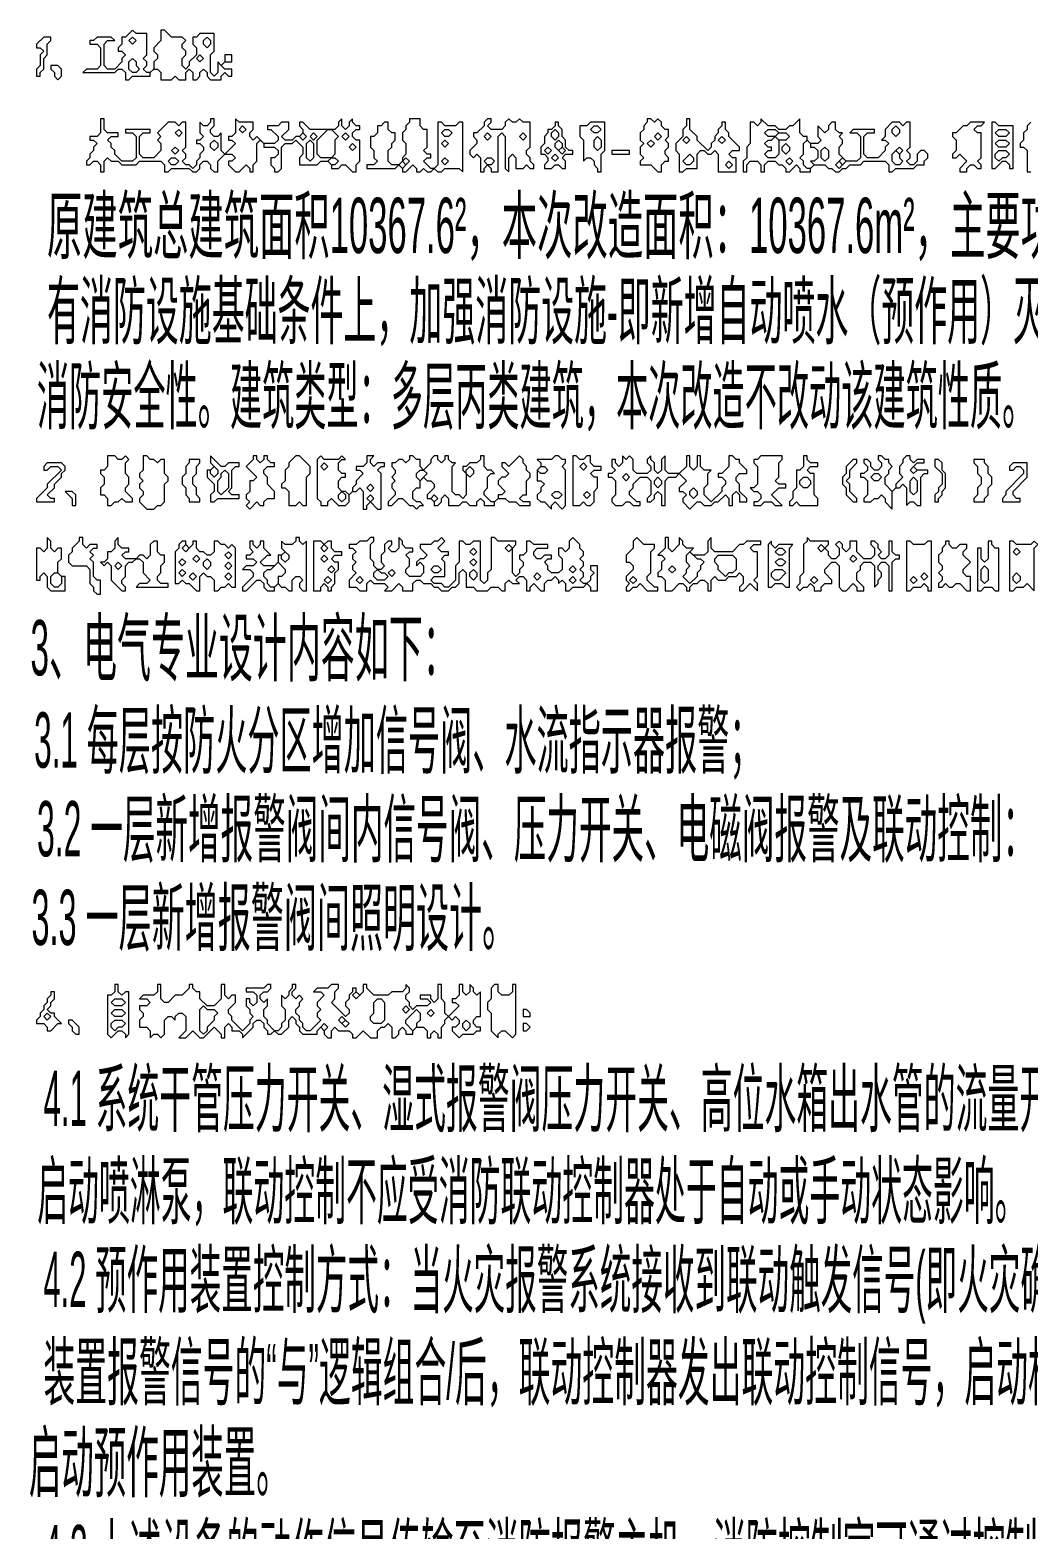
# Model space of a CAD drawing. Extents: x 67 to 2454, y 50 to 1737.
# Drawn here: x 1354.1 to 1635.5, y 857.3 to 1280 of the extents above; entities that cross this region are included whole.
import ezdxf

# ---------------------------------------------------------------- set-up
doc = ezdxf.new("R2010")
doc.units = 0
doc.layers.add('OCR_TEXT', color=6, linetype='Continuous', lineweight=0)
doc.layers.add('TEXT_FALLBACK_OUTLINE', color=2, linetype='Continuous', lineweight=0)
doc.styles.add('wqy-unicode', font='wqy-unicode.lff')

msp = doc.modelspace()

# ---------------------------------------------------------------- linework, layer by layer
at = {"layer": 'TEXT_FALLBACK_OUTLINE', "color": 2}
for points in [[(1358, 1278), (1356, 1276), (1356, 1275), (1357, 1275), (1358, 1274), (1357, 1273), (1357, 1270), (1356, 1269), (1356, 1267), (1357, 1267), (1357, 1268), (1358, 1269), (1358, 1272), (1359, 1273), (1359, 1276), (1360, 1277), (1360, 1278)], [(1382, 1277), (1383, 1278), (1384, 1277), (1383, 1276)], [(1403, 1277), (1404, 1278), (1405, 1277), (1405, 1276), (1404, 1275), (1403, 1276)], [(1401, 1272), (1402, 1273), (1403, 1272), (1402, 1271)], [(1360, 1270), (1360, 1269), (1361, 1268), (1361, 1267), (1362, 1266), (1363, 1267), (1363, 1269), (1362, 1270)], [(1382, 1271), (1383, 1272), (1384, 1271), (1384, 1270), (1385, 1269), (1384, 1268), (1383, 1268), (1382, 1269)], [(1395, 1251), (1396, 1252), (1397, 1251), (1396, 1250)], [(1413, 1252), (1414, 1253), (1415, 1252), (1414, 1251)], [(1438, 1252), (1439, 1252), (1441, 1250), (1440, 1249), (1440, 1245), (1439, 1244), (1436, 1244), (1435, 1245), (1435, 1249)], [(1470, 1251), (1471, 1252), (1472, 1252), (1473, 1251), (1472, 1250), (1471, 1250)], [(1483, 1255), (1482, 1254), (1482, 1253), (1480, 1251), (1479, 1251), (1479, 1250), (1480, 1249), (1480, 1248), (1478, 1246), (1478, 1245), (1479, 1244), (1480, 1245), (1481, 1244), (1481, 1240), (1482, 1240), (1482, 1241), (1483, 1242), (1484, 1241), (1484, 1240), (1486, 1240), (1486, 1250), (1487, 1251), (1488, 1250), (1488, 1241), (1489, 1240), (1489, 1244), (1490, 1245), (1491, 1244), (1491, 1241), (1493, 1241), (1494, 1242), (1495, 1241), (1496, 1241), (1496, 1242), (1495, 1243), (1495, 1244), (1494, 1245), (1494, 1246), (1495, 1247), (1495, 1254), (1493, 1254), (1492, 1255), (1491, 1254), (1490, 1254), (1489, 1255), (1488, 1254), (1488, 1253), (1487, 1252), (1484, 1252), (1483, 1253), (1484, 1254), (1484, 1255)], [(1502, 1254), (1502, 1253), (1501, 1252), (1500, 1252), (1500, 1251), (1499, 1250), (1499, 1248), (1498, 1247), (1498, 1245), (1499, 1245), (1500, 1244), (1500, 1243), (1499, 1242), (1499, 1241), (1501, 1241), (1502, 1242), (1503, 1242), (1504, 1241), (1505, 1241), (1505, 1243), (1504, 1244), (1505, 1245), (1507, 1245), (1507, 1246), (1506, 1246), (1505, 1247), (1505, 1249), (1504, 1250), (1504, 1252), (1503, 1253), (1503, 1254)], [(1501, 1251), (1502, 1252), (1503, 1251), (1503, 1250), (1502, 1249), (1501, 1250)], [(1512, 1254), (1511, 1253), (1509, 1253), (1509, 1250), (1510, 1249), (1510, 1243), (1511, 1244), (1512, 1244), (1513, 1243), (1513, 1242), (1514, 1241), (1514, 1240), (1515, 1240), (1515, 1245), (1516, 1246), (1516, 1254)], [(1512, 1252), (1513, 1253), (1514, 1253), (1515, 1252), (1514, 1251), (1513, 1251)], [(1528, 1255), (1528, 1254), (1527, 1253), (1527, 1252), (1526, 1251), (1526, 1249), (1527, 1248), (1526, 1247), (1526, 1245), (1527, 1244), (1526, 1243), (1526, 1242), (1529, 1242), (1531, 1240), (1532, 1240), (1532, 1242), (1533, 1243), (1534, 1243), (1534, 1244), (1533, 1245), (1533, 1246), (1534, 1247), (1534, 1248), (1533, 1249), (1534, 1250), (1534, 1252), (1533, 1252), (1532, 1253), (1532, 1254), (1531, 1255), (1530, 1254), (1529, 1255)], [(1539, 1255), (1539, 1253), (1538, 1252), (1538, 1250), (1536, 1248), (1536, 1246), (1537, 1245), (1537, 1240), (1538, 1240), (1539, 1241), (1542, 1241), (1542, 1245), (1543, 1246), (1544, 1246), (1545, 1245), (1546, 1245), (1547, 1246), (1548, 1245), (1548, 1240), (1553, 1240), (1553, 1244), (1552, 1244), (1551, 1245), (1552, 1246), (1554, 1246), (1554, 1247), (1551, 1250), (1551, 1251), (1550, 1252), (1550, 1254), (1549, 1254), (1549, 1253), (1548, 1252), (1548, 1251), (1547, 1250), (1547, 1249), (1546, 1248), (1546, 1247), (1545, 1246), (1542, 1249), (1542, 1250), (1540, 1252), (1540, 1255)], [(1561, 1251), (1562, 1252), (1564, 1252), (1565, 1251), (1564, 1250), (1562, 1250)], [(1597, 1252), (1598, 1253), (1599, 1252), (1599, 1251), (1598, 1250), (1597, 1251)], [(1619, 1254), (1618, 1253), (1617, 1253), (1615, 1251), (1614, 1251), (1614, 1250), (1615, 1249), (1615, 1246), (1614, 1245), (1614, 1244), (1615, 1244), (1616, 1245), (1618, 1243), (1616, 1241), (1616, 1240), (1618, 1240), (1618, 1241), (1619, 1242), (1620, 1242), (1621, 1241), (1622, 1241), (1622, 1242), (1621, 1243), (1622, 1244), (1622, 1251), (1621, 1251), (1620, 1252), (1621, 1253), (1622, 1253), (1623, 1254)], [(1625, 1254), (1625, 1241), (1626, 1241), (1628, 1243), (1629, 1243), (1630, 1242), (1630, 1241), (1631, 1241), (1631, 1253), (1627, 1253), (1626, 1254)], [(1626, 1251), (1627, 1252), (1629, 1252), (1630, 1251), (1629, 1250), (1627, 1250)], [(1394, 1246), (1395, 1247), (1396, 1246), (1395, 1245)], [(1405, 1248), (1406, 1249), (1407, 1248), (1407, 1247), (1406, 1246), (1405, 1247)], [(1430, 1250), (1431, 1251), (1432, 1250), (1431, 1249)], [(1432, 1248), (1433, 1249), (1434, 1248), (1434, 1244), (1433, 1243), (1432, 1244)], [(1433, 1250), (1434, 1251), (1435, 1250), (1434, 1249)], [(1442, 1250), (1443, 1251), (1444, 1250), (1443, 1249)], [(1444, 1247), (1445, 1248), (1446, 1247), (1445, 1246)], [(1470, 1248), (1471, 1249), (1472, 1248), (1471, 1247)], [(1482, 1250), (1483, 1251), (1484, 1250), (1483, 1249)], [(1492, 1250), (1493, 1251), (1494, 1250), (1493, 1249)], [(1499, 1246), (1500, 1247), (1501, 1246), (1500, 1245)], [(1502, 1248), (1503, 1249), (1504, 1248), (1504, 1247), (1503, 1246), (1502, 1247)], [(1503, 1246), (1504, 1247), (1505, 1246), (1504, 1245)], [(1513, 1249), (1514, 1250), (1515, 1249), (1515, 1247), (1514, 1246), (1513, 1247)], [(1528, 1248), (1529, 1249), (1530, 1248), (1529, 1247)], [(1530, 1250), (1531, 1251), (1532, 1250), (1531, 1249)], [(1538, 1249), (1539, 1250), (1540, 1249), (1539, 1248)], [(1548, 1249), (1549, 1250), (1550, 1249), (1549, 1248)], [(1563, 1249), (1564, 1250), (1565, 1249), (1565, 1245), (1564, 1244), (1562, 1244), (1561, 1245), (1562, 1246), (1563, 1246), (1563, 1247), (1562, 1247), (1561, 1248), (1562, 1249)], [(1564, 1250), (1565, 1251), (1567, 1251), (1568, 1250), (1567, 1249), (1565, 1249)], [(1566, 1247), (1567, 1248), (1568, 1247), (1568, 1246), (1567, 1245), (1566, 1246)], [(1572, 1248), (1573, 1249), (1574, 1248), (1574, 1247), (1575, 1247), (1576, 1246), (1576, 1244), (1575, 1243), (1574, 1243), (1575, 1242), (1574, 1241), (1573, 1241), (1572, 1242), (1572, 1243), (1571, 1244), (1572, 1245)], [(1577, 1246), (1578, 1247), (1579, 1246), (1579, 1244), (1578, 1243), (1577, 1244)], [(1598, 1246), (1599, 1247), (1600, 1246), (1599, 1245)], [(1626, 1248), (1627, 1249), (1629, 1249), (1630, 1248), (1629, 1247), (1627, 1247)], [(1393, 1243), (1394, 1244), (1395, 1244), (1396, 1243), (1395, 1242), (1394, 1242)], [(1438, 1243), (1439, 1244), (1440, 1244), (1441, 1243), (1440, 1242), (1439, 1242)], [(1458, 1242), (1459, 1243), (1460, 1242), (1459, 1241)], [(1459, 1243), (1460, 1244), (1461, 1243), (1460, 1242)], [(1470, 1243), (1471, 1244), (1472, 1243), (1471, 1242)], [(1482, 1243), (1483, 1244), (1484, 1244), (1485, 1243), (1484, 1242), (1483, 1242)], [(1501, 1244), (1502, 1245), (1503, 1244), (1502, 1243)], [(1518, 1246), (1518, 1245), (1523, 1245), (1523, 1246)], [(1540, 1245), (1541, 1244), (1541, 1243), (1540, 1242), (1539, 1242), (1538, 1243)], [(1550, 1242), (1551, 1243), (1552, 1242), (1551, 1241)], [(1567, 1243), (1568, 1244), (1569, 1243), (1568, 1242)], [(1581, 1242), (1582, 1243), (1583, 1242), (1582, 1241)], [(1582, 1243), (1583, 1244), (1584, 1243), (1583, 1242)], [(1597, 1245), (1598, 1246), (1599, 1245), (1599, 1244), (1600, 1243), (1599, 1242), (1598, 1242), (1597, 1243)], [(1626, 1245), (1627, 1246), (1629, 1246), (1630, 1245), (1629, 1244), (1628, 1244), (1627, 1243), (1626, 1244)], [(1376, 1160), (1376, 1157), (1375, 1156), (1374, 1156), (1374, 1155), (1375, 1154), (1375, 1152), (1374, 1151), (1374, 1149), (1375, 1149), (1376, 1148), (1376, 1146), (1377, 1146), (1378, 1147), (1379, 1147), (1380, 1148), (1381, 1147), (1383, 1147), (1383, 1148), (1381, 1150), (1381, 1151), (1382, 1152), (1382, 1154), (1381, 1155), (1381, 1158), (1382, 1159), (1381, 1160), (1380, 1159), (1379, 1159), (1378, 1160)], [(1386, 1160), (1386, 1156), (1385, 1155), (1385, 1154), (1386, 1153), (1385, 1152), (1385, 1151), (1386, 1150), (1386, 1149), (1385, 1148), (1385, 1147), (1387, 1145), (1389, 1145), (1390, 1146), (1391, 1146), (1392, 1147), (1392, 1152), (1393, 1153), (1393, 1154), (1392, 1155), (1392, 1159), (1391, 1159), (1390, 1158), (1389, 1159), (1388, 1159), (1387, 1160)], [(1399, 1159), (1399, 1158), (1398, 1157), (1398, 1155), (1397, 1154), (1397, 1152), (1398, 1151), (1398, 1149), (1399, 1148), (1399, 1147), (1402, 1147), (1402, 1148), (1401, 1149), (1401, 1151), (1400, 1152), (1400, 1154), (1401, 1155), (1401, 1157), (1402, 1158), (1402, 1159)], [(1405, 1160), (1405, 1158), (1406, 1157), (1405, 1156), (1404, 1156), (1404, 1154), (1406, 1152), (1406, 1150), (1405, 1149), (1405, 1147), (1406, 1147), (1407, 1148), (1413, 1148), (1413, 1149), (1411, 1149), (1410, 1150), (1411, 1151), (1411, 1156), (1412, 1157), (1413, 1157), (1413, 1158), (1410, 1158), (1409, 1157), (1408, 1157)], [(1417, 1160), (1417, 1159), (1415, 1157), (1418, 1154), (1417, 1153), (1416, 1153), (1416, 1150), (1415, 1149), (1415, 1148), (1416, 1147), (1415, 1146), (1416, 1145), (1418, 1147), (1419, 1146), (1420, 1146), (1420, 1147), (1421, 1148), (1423, 1148), (1423, 1150), (1421, 1152), (1421, 1154), (1420, 1155), (1420, 1156), (1421, 1157), (1423, 1157), (1423, 1158), (1422, 1158), (1421, 1159), (1421, 1160), (1420, 1160), (1420, 1159), (1419, 1158), (1418, 1159), (1418, 1160)], [(1429, 1160), (1427, 1158), (1427, 1157), (1426, 1156), (1426, 1153), (1425, 1152), (1425, 1151), (1426, 1151), (1427, 1150), (1427, 1146), (1429, 1146), (1430, 1147), (1431, 1146), (1432, 1146), (1432, 1154), (1433, 1155), (1433, 1157), (1430, 1160)], [(1436, 1160), (1435, 1159), (1435, 1148), (1436, 1147), (1436, 1146), (1438, 1146), (1438, 1147), (1439, 1148), (1441, 1146), (1443, 1146), (1444, 1147), (1444, 1149), (1445, 1150), (1446, 1150), (1447, 1151), (1448, 1150), (1448, 1145), (1449, 1145), (1449, 1146), (1450, 1147), (1452, 1145), (1453, 1145), (1453, 1155), (1452, 1156), (1453, 1157), (1454, 1157), (1454, 1158), (1452, 1158), (1451, 1157), (1450, 1158), (1450, 1159), (1451, 1160), (1449, 1160), (1449, 1158), (1448, 1157), (1446, 1157), (1446, 1156), (1447, 1156), (1448, 1155), (1446, 1153), (1446, 1152), (1445, 1151), (1445, 1150), (1444, 1149), (1443, 1150), (1442, 1150), (1441, 1151), (1441, 1153), (1442, 1154), (1443, 1154), (1443, 1155), (1442, 1155), (1441, 1156), (1441, 1158), (1442, 1159), (1443, 1159), (1442, 1160), (1441, 1159), (1437, 1159)], [(1502, 1160), (1501, 1159), (1497, 1159), (1498, 1158), (1498, 1157), (1497, 1156), (1497, 1153), (1498, 1153), (1499, 1152), (1498, 1151), (1498, 1150), (1497, 1149), (1497, 1148), (1498, 1147), (1499, 1147), (1501, 1145), (1501, 1146), (1502, 1147), (1504, 1145), (1505, 1146), (1505, 1156), (1504, 1157), (1505, 1158), (1505, 1159), (1504, 1159), (1503, 1160)], [(1507, 1160), (1507, 1146), (1509, 1146), (1510, 1147), (1511, 1146), (1512, 1146), (1513, 1147), (1513, 1150), (1514, 1151), (1514, 1154), (1513, 1154), (1512, 1155), (1513, 1156), (1515, 1156), (1515, 1157), (1513, 1157), (1512, 1158), (1512, 1160), (1511, 1160), (1510, 1159), (1509, 1159), (1508, 1160)], [(1560, 1160), (1559, 1159), (1558, 1159), (1558, 1158), (1559, 1157), (1559, 1152), (1558, 1151), (1557, 1151), (1558, 1150), (1559, 1150), (1560, 1149), (1560, 1148), (1559, 1147), (1558, 1147), (1558, 1146), (1560, 1146), (1561, 1147), (1563, 1147), (1564, 1146), (1566, 1146), (1563, 1149), (1565, 1151), (1567, 1151), (1567, 1152), (1565, 1152), (1564, 1153), (1565, 1154), (1565, 1158), (1566, 1159), (1566, 1160)], [(1572, 1160), (1572, 1157), (1571, 1156), (1570, 1156), (1570, 1151), (1569, 1150), (1569, 1148), (1568, 1147), (1568, 1146), (1569, 1146), (1570, 1147), (1571, 1146), (1576, 1146), (1576, 1148), (1575, 1149), (1575, 1155), (1574, 1155), (1573, 1156), (1574, 1157), (1576, 1157), (1576, 1158), (1574, 1158), (1573, 1159), (1573, 1160)], [(1586, 1159), (1584, 1157), (1584, 1155), (1583, 1154), (1583, 1152), (1584, 1151), (1584, 1149), (1586, 1147), (1587, 1147), (1587, 1148), (1585, 1150), (1585, 1152), (1584, 1153), (1585, 1154), (1585, 1156), (1587, 1158), (1587, 1159)], [(1609, 1159), (1609, 1157), (1611, 1155), (1611, 1152), (1610, 1151), (1610, 1150), (1609, 1149), (1609, 1147), (1610, 1147), (1610, 1148), (1611, 1149), (1611, 1150), (1612, 1151), (1612, 1155), (1611, 1156), (1611, 1158), (1610, 1159)], [(1620, 1159), (1620, 1158), (1621, 1157), (1621, 1155), (1622, 1154), (1622, 1152), (1621, 1151), (1621, 1149), (1620, 1148), (1620, 1147), (1623, 1147), (1623, 1148), (1624, 1149), (1624, 1151), (1625, 1152), (1625, 1154), (1624, 1155), (1624, 1157), (1623, 1158), (1623, 1159)], [(1359, 1158), (1358, 1157), (1358, 1156), (1359, 1156), (1360, 1157), (1362, 1157), (1363, 1156), (1359, 1152), (1359, 1151), (1356, 1148), (1356, 1147), (1361, 1147), (1361, 1148), (1360, 1148), (1359, 1149), (1361, 1151), (1361, 1152), (1363, 1154), (1363, 1155), (1364, 1156), (1364, 1157), (1363, 1158)], [(1405, 1156), (1406, 1157), (1407, 1156), (1407, 1155), (1406, 1154), (1405, 1155)], [(1408, 1155), (1409, 1156), (1410, 1155), (1410, 1151), (1408, 1149), (1407, 1150), (1407, 1153), (1408, 1154)], [(1436, 1157), (1437, 1158), (1438, 1157), (1437, 1156)], [(1463, 1155), (1464, 1156), (1465, 1156), (1466, 1155), (1464, 1153), (1463, 1154)], [(1477, 1156), (1478, 1157), (1479, 1156), (1479, 1155), (1478, 1154), (1477, 1155)], [(1497, 1156), (1498, 1157), (1499, 1157), (1500, 1156), (1499, 1155), (1498, 1155)], [(1509, 1157), (1510, 1158), (1511, 1157), (1510, 1156)], [(1521, 1154), (1522, 1155), (1523, 1154), (1522, 1153)], [(1530, 1153), (1531, 1154), (1532, 1153), (1532, 1152), (1531, 1151), (1530, 1152)], [(1571, 1153), (1572, 1154), (1573, 1154), (1574, 1153), (1574, 1152), (1573, 1151), (1572, 1151), (1571, 1152)], [(1591, 1154), (1592, 1155), (1593, 1155), (1594, 1154), (1593, 1153), (1592, 1153)], [(1602, 1156), (1603, 1157), (1604, 1156), (1603, 1155)], [(1602, 1153), (1603, 1154), (1604, 1153), (1604, 1150), (1603, 1149), (1602, 1150)], [(1631, 1158), (1630, 1157), (1630, 1156), (1631, 1156), (1632, 1157), (1633, 1157), (1634, 1156), (1634, 1155), (1629, 1150), (1629, 1149), (1628, 1148), (1628, 1147), (1633, 1147), (1633, 1148), (1632, 1148), (1631, 1149), (1631, 1150), (1635, 1154), (1635, 1158)], [(1364, 1150), (1366, 1148), (1366, 1146), (1367, 1146), (1367, 1149), (1366, 1150)], [(1441, 1149), (1442, 1150), (1443, 1149), (1443, 1148), (1442, 1147), (1441, 1148)], [(1449, 1151), (1450, 1152), (1451, 1151), (1450, 1150)], [(1501, 1149), (1502, 1150), (1503, 1150), (1504, 1149), (1503, 1148), (1502, 1148)], [(1510, 1149), (1511, 1150), (1512, 1149), (1511, 1148)], [(1540, 1150), (1541, 1151), (1542, 1150), (1542, 1149), (1541, 1148), (1540, 1149)], [(1449, 1148), (1450, 1149), (1451, 1148), (1450, 1147)], [(1467, 1148), (1468, 1149), (1469, 1148), (1468, 1147)], [(1359, 1137), (1359, 1134), (1358, 1133), (1357, 1134), (1356, 1134), (1356, 1125), (1357, 1125), (1357, 1126), (1358, 1127), (1359, 1126), (1359, 1123), (1360, 1122), (1364, 1122), (1364, 1126), (1363, 1126), (1362, 1127), (1362, 1130), (1363, 1131), (1363, 1134), (1362, 1134), (1361, 1133), (1360, 1134), (1360, 1136)], [(1368, 1137), (1368, 1136), (1366, 1134), (1366, 1133), (1365, 1132), (1365, 1130), (1366, 1129), (1370, 1129), (1371, 1128), (1371, 1124), (1372, 1123), (1372, 1122), (1373, 1121), (1374, 1121), (1374, 1125), (1373, 1125), (1372, 1126), (1372, 1130), (1371, 1131), (1372, 1132), (1371, 1133), (1372, 1134), (1373, 1134), (1373, 1135), (1371, 1135), (1370, 1134), (1369, 1135), (1369, 1137)], [(1379, 1137), (1378, 1136), (1378, 1134), (1377, 1133), (1376, 1133), (1376, 1131), (1375, 1130), (1374, 1130), (1375, 1129), (1376, 1130), (1377, 1129), (1377, 1125), (1380, 1122), (1381, 1122), (1381, 1123), (1380, 1124), (1380, 1125), (1381, 1126), (1381, 1129), (1382, 1130), (1383, 1130), (1384, 1131), (1385, 1131), (1386, 1130), (1386, 1127), (1388, 1125), (1387, 1124), (1385, 1124), (1384, 1123), (1393, 1123), (1393, 1124), (1391, 1124), (1390, 1125), (1390, 1126), (1391, 1127), (1391, 1129), (1392, 1130), (1392, 1132), (1391, 1132), (1390, 1133), (1390, 1136), (1389, 1136), (1388, 1135), (1388, 1132), (1387, 1131), (1386, 1132), (1385, 1132), (1384, 1131), (1381, 1131), (1380, 1132), (1381, 1133), (1382, 1133), (1382, 1134), (1380, 1134), (1379, 1135)], [(1397, 1136), (1396, 1135), (1396, 1134), (1395, 1133), (1395, 1124), (1396, 1124), (1397, 1125), (1398, 1124), (1399, 1124), (1401, 1122), (1402, 1122), (1402, 1126), (1403, 1127), (1404, 1126), (1405, 1126), (1406, 1125), (1406, 1122), (1407, 1122), (1408, 1123), (1409, 1123), (1410, 1124), (1411, 1123), (1412, 1123), (1412, 1134), (1411, 1135), (1410, 1134), (1409, 1135), (1408, 1135), (1407, 1136), (1406, 1136), (1406, 1133), (1405, 1132), (1404, 1132), (1403, 1133), (1402, 1133), (1401, 1134), (1401, 1136), (1400, 1136), (1400, 1135), (1399, 1134), (1398, 1135), (1398, 1136)], [(1397, 1134), (1398, 1135), (1399, 1134), (1398, 1133)], [(1409, 1132), (1410, 1133), (1411, 1132), (1410, 1131)], [(1429, 1137), (1429, 1136), (1428, 1135), (1426, 1135), (1425, 1136), (1425, 1134), (1426, 1133), (1425, 1132), (1424, 1132), (1424, 1130), (1423, 1129), (1420, 1129), (1419, 1130), (1421, 1132), (1422, 1132), (1420, 1134), (1420, 1136), (1419, 1136), (1419, 1135), (1418, 1134), (1417, 1135), (1417, 1136), (1416, 1136), (1416, 1134), (1417, 1133), (1416, 1132), (1415, 1132), (1415, 1131), (1417, 1131), (1418, 1130), (1417, 1129), (1415, 1129), (1414, 1128), (1416, 1128), (1417, 1127), (1417, 1126), (1414, 1123), (1414, 1122), (1415, 1122), (1418, 1125), (1419, 1125), (1420, 1124), (1420, 1123), (1421, 1122), (1423, 1122), (1423, 1123), (1424, 1124), (1425, 1123), (1426, 1123), (1427, 1122), (1428, 1122), (1428, 1125), (1429, 1126), (1430, 1126), (1431, 1125), (1430, 1124), (1430, 1123), (1431, 1122), (1432, 1122), (1432, 1136), (1431, 1135), (1430, 1136), (1430, 1137)], [(1425, 1132), (1426, 1133), (1427, 1132), (1427, 1131), (1426, 1130), (1425, 1131)], [(1434, 1136), (1434, 1122), (1436, 1122), (1436, 1123), (1437, 1124), (1438, 1123), (1438, 1122), (1439, 1122), (1439, 1123), (1440, 1124), (1440, 1127), (1441, 1128), (1441, 1130), (1440, 1130), (1439, 1131), (1440, 1132), (1442, 1132), (1442, 1133), (1440, 1133), (1439, 1134), (1439, 1136), (1438, 1136), (1437, 1135), (1436, 1136)], [(1436, 1134), (1437, 1135), (1438, 1134), (1437, 1133)], [(1478, 1133), (1479, 1134), (1480, 1133), (1479, 1132)], [(1488, 1134), (1489, 1135), (1490, 1134), (1489, 1133)], [(1525, 1137), (1524, 1136), (1524, 1134), (1522, 1132), (1522, 1130), (1523, 1130), (1524, 1129), (1524, 1128), (1522, 1126), (1522, 1125), (1523, 1124), (1522, 1123), (1522, 1122), (1523, 1122), (1524, 1123), (1525, 1123), (1526, 1124), (1528, 1122), (1531, 1122), (1531, 1123), (1530, 1123), (1528, 1125), (1528, 1126), (1529, 1127), (1529, 1133), (1530, 1134), (1530, 1135), (1527, 1135)], [(1539, 1132), (1540, 1133), (1542, 1131), (1543, 1131), (1544, 1130), (1543, 1129), (1543, 1128), (1542, 1127), (1542, 1126), (1540, 1124), (1538, 1126), (1539, 1127), (1539, 1128), (1540, 1129), (1539, 1130)], [(1563, 1136), (1562, 1135), (1562, 1123), (1563, 1123), (1564, 1124), (1566, 1124), (1567, 1123), (1568, 1123), (1568, 1134), (1569, 1135), (1565, 1135), (1564, 1134), (1563, 1135)], [(1564, 1133), (1565, 1134), (1566, 1134), (1567, 1133), (1566, 1132), (1565, 1132)], [(1576, 1134), (1577, 1135), (1578, 1134), (1577, 1133)], [(1601, 1136), (1601, 1122), (1602, 1122), (1603, 1123), (1605, 1123), (1606, 1124), (1607, 1123), (1607, 1122), (1608, 1122), (1608, 1136), (1607, 1136), (1606, 1135), (1603, 1135), (1602, 1136)], [(1612, 1136), (1612, 1135), (1611, 1134), (1611, 1133), (1610, 1132), (1610, 1130), (1611, 1129), (1611, 1128), (1610, 1127), (1611, 1126), (1611, 1125), (1610, 1124), (1610, 1123), (1611, 1123), (1612, 1124), (1613, 1123), (1614, 1123), (1615, 1124), (1616, 1124), (1618, 1122), (1619, 1122), (1619, 1126), (1618, 1126), (1617, 1127), (1617, 1128), (1619, 1130), (1617, 1132), (1617, 1133), (1618, 1134), (1618, 1135), (1616, 1135), (1615, 1134), (1614, 1134), (1613, 1135), (1613, 1136)], [(1624, 1136), (1624, 1131), (1623, 1130), (1622, 1131), (1622, 1134), (1621, 1134), (1621, 1122), (1622, 1122), (1623, 1123), (1625, 1123), (1626, 1122), (1627, 1122), (1627, 1134), (1626, 1134), (1625, 1135), (1625, 1136)], [(1630, 1136), (1630, 1122), (1631, 1122), (1632, 1123), (1634, 1123), (1635, 1124), (1637, 1122), (1637, 1134), (1638, 1135), (1637, 1136), (1636, 1135), (1632, 1135), (1631, 1136)], [(1631, 1133), (1632, 1134), (1633, 1133), (1632, 1132)], [(1378, 1129), (1379, 1130), (1380, 1129), (1379, 1128)], [(1396, 1130), (1397, 1131), (1398, 1130), (1397, 1129)], [(1400, 1131), (1401, 1132), (1402, 1131), (1401, 1130)], [(1403, 1130), (1404, 1131), (1405, 1130), (1405, 1129), (1404, 1128), (1403, 1129)], [(1409, 1129), (1410, 1130), (1411, 1129), (1410, 1128)], [(1424, 1130), (1426, 1128), (1426, 1127), (1425, 1126), (1424, 1126), (1424, 1124), (1423, 1123), (1422, 1123), (1421, 1124), (1421, 1125), (1420, 1126), (1420, 1127), (1421, 1128), (1422, 1128)], [(1436, 1131), (1437, 1132), (1438, 1131), (1437, 1130)], [(1438, 1128), (1439, 1129), (1440, 1128), (1439, 1127)], [(1467, 1128), (1468, 1129), (1469, 1129), (1470, 1128), (1469, 1127), (1468, 1127)], [(1478, 1130), (1479, 1131), (1480, 1130), (1479, 1129)], [(1506, 1128), (1507, 1129), (1508, 1128), (1507, 1127)], [(1534, 1128), (1535, 1129), (1536, 1128), (1535, 1127)], [(1547, 1131), (1548, 1132), (1552, 1132), (1553, 1131), (1553, 1128), (1552, 1127), (1551, 1127), (1550, 1126), (1548, 1128), (1548, 1129), (1547, 1130)], [(1564, 1130), (1565, 1131), (1566, 1131), (1567, 1130), (1566, 1129), (1565, 1129)], [(1585, 1131), (1586, 1132), (1587, 1131), (1586, 1130)], [(1622, 1128), (1623, 1129), (1624, 1128), (1624, 1125), (1623, 1124), (1622, 1125)], [(1360, 1126), (1361, 1127), (1362, 1127), (1363, 1126), (1363, 1124), (1362, 1123), (1361, 1123), (1360, 1124)], [(1396, 1127), (1397, 1128), (1398, 1127), (1397, 1126)], [(1399, 1126), (1400, 1127), (1401, 1126), (1400, 1125)], [(1409, 1126), (1410, 1127), (1411, 1126), (1410, 1125)], [(1437, 1125), (1438, 1126), (1439, 1125), (1438, 1124)], [(1446, 1125), (1447, 1126), (1448, 1125), (1447, 1124)], [(1451, 1127), (1452, 1128), (1453, 1127), (1454, 1127), (1455, 1126), (1454, 1125), (1452, 1125), (1451, 1126)], [(1455, 1127), (1456, 1128), (1457, 1127), (1456, 1126)], [(1478, 1127), (1479, 1128), (1480, 1127), (1480, 1126), (1479, 1125), (1478, 1126)], [(1496, 1126), (1497, 1127), (1498, 1126), (1497, 1125)], [(1506, 1125), (1507, 1126), (1508, 1125), (1507, 1124)], [(1523, 1125), (1524, 1126), (1525, 1125), (1524, 1124)], [(1563, 1127), (1564, 1128), (1566, 1128), (1567, 1127), (1565, 1125), (1564, 1125), (1563, 1126)], [(1574, 1125), (1575, 1126), (1576, 1125), (1575, 1124)], [(1602, 1125), (1603, 1126), (1604, 1125), (1603, 1124)], [(1605, 1126), (1606, 1127), (1607, 1126), (1606, 1125)], [(1631, 1126), (1632, 1127), (1633, 1126), (1633, 1125), (1632, 1124), (1631, 1125)], [(1378, 1011), (1378, 1009), (1377, 1008), (1376, 1008), (1376, 997), (1377, 996), (1379, 998), (1380, 998), (1381, 997), (1381, 996), (1382, 997), (1382, 1009), (1381, 1009), (1380, 1008), (1379, 1009), (1379, 1011)], [(1485, 1011), (1484, 1010), (1484, 1007), (1483, 1006), (1483, 1004), (1484, 1003), (1484, 998), (1486, 996), (1486, 997), (1487, 998), (1488, 998), (1490, 996), (1491, 997), (1491, 1011), (1490, 1011), (1490, 1009), (1489, 1008), (1487, 1008), (1486, 1009), (1486, 1011)], [(1360, 1009), (1360, 1008), (1359, 1007), (1359, 1006), (1358, 1005), (1358, 1004), (1357, 1003), (1357, 1002), (1356, 1001), (1356, 1000), (1358, 1000), (1359, 999), (1359, 998), (1360, 998), (1362, 1000), (1363, 1000), (1361, 1002), (1361, 1003), (1360, 1003), (1359, 1004), (1360, 1005), (1360, 1006), (1361, 1007), (1361, 1009)], [(1377, 1006), (1378, 1007), (1380, 1007), (1381, 1006), (1380, 1005), (1378, 1005)], [(1445, 1008), (1446, 1009), (1447, 1008), (1446, 1007)], [(1451, 1006), (1452, 1007), (1453, 1007), (1454, 1006), (1454, 1001), (1453, 1000), (1451, 1000), (1450, 1001), (1450, 1002), (1451, 1003)], [(1358, 1002), (1359, 1003), (1360, 1002), (1359, 1001)], [(1377, 1003), (1378, 1004), (1380, 1004), (1381, 1003), (1380, 1002), (1378, 1002)], [(1402, 1004), (1403, 1005), (1404, 1004), (1406, 1004), (1407, 1003), (1406, 1002), (1406, 1001), (1404, 999), (1404, 998), (1403, 997), (1402, 998)], [(1441, 1001), (1442, 1002), (1443, 1001), (1442, 1000)], [(1459, 1004), (1460, 1005), (1461, 1004), (1460, 1003)], [(1463, 1004), (1464, 1003), (1464, 1001), (1463, 1000), (1463, 999), (1462, 998), (1460, 1000), (1460, 1001)], [(1466, 1003), (1467, 1004), (1468, 1003), (1467, 1002)], [(1493, 1004), (1493, 1002), (1495, 1002), (1495, 1003), (1494, 1004)], [(1365, 1001), (1365, 1000), (1366, 999), (1366, 998), (1367, 997), (1368, 997), (1368, 999), (1366, 1001)], [(1377, 1000), (1378, 1001), (1380, 1001), (1381, 1000), (1380, 999), (1379, 999), (1378, 998), (1377, 999)], [(1436, 999), (1437, 1000), (1438, 999), (1437, 998)], [(1442, 1000), (1443, 1001), (1444, 1000), (1443, 999)], [(1476, 1000), (1477, 1001), (1478, 1000), (1478, 999), (1477, 998), (1476, 999)], [(1493, 1000), (1493, 998), (1494, 998), (1495, 999), (1494, 1000)]]:
    msp.add_lwpolyline(points, close=True, dxfattribs=at)
for points in [[(1383, 1280), (1381, 1278), (1380, 1278), (1380, 1276), (1379, 1275), (1379, 1274), (1380, 1274), (1381, 1273), (1380, 1272), (1380, 1271), (1378, 1269), (1376, 1269), (1375, 1270), (1375, 1276), (1376, 1277), (1378, 1277), (1377, 1278), (1373, 1278), (1372, 1277), (1371, 1277), (1371, 1276), (1373, 1276), (1374, 1275), (1374, 1270), (1373, 1269), (1370, 1269), (1369, 1268), (1378, 1268), (1379, 1269), (1380, 1269), (1381, 1268), (1381, 1266), (1382, 1266), (1383, 1267), (1388, 1267), (1388, 1268), (1389, 1269), (1390, 1269), (1391, 1268), (1391, 1266), (1394, 1266), (1395, 1267), (1396, 1266), (1398, 1266), (1398, 1268), (1399, 1269), (1400, 1268), (1400, 1266), (1401, 1266), (1402, 1267), (1402, 1268), (1403, 1269), (1404, 1268), (1404, 1267), (1405, 1266), (1408, 1266), (1408, 1267), (1409, 1268), (1410, 1267), (1411, 1267), (1411, 1269), (1409, 1269), (1408, 1270), (1409, 1271)], [(1409, 1271), (1411, 1271), (1411, 1273), (1409, 1273), (1409, 1271), (1408, 1270), (1407, 1271), (1407, 1268), (1406, 1267), (1405, 1268), (1405, 1273), (1406, 1274), (1406, 1279), (1402, 1279), (1401, 1278), (1400, 1278), (1400, 1276), (1401, 1275), (1401, 1273), (1399, 1271), (1399, 1270), (1398, 1269), (1397, 1270), (1397, 1272), (1398, 1273), (1398, 1274), (1397, 1275), (1397, 1276), (1398, 1277), (1397, 1278), (1394, 1278), (1392, 1280), (1391, 1280), (1391, 1277), (1389, 1275), (1389, 1274), (1390, 1273), (1390, 1272), (1389, 1271), (1389, 1269), (1388, 1268), (1387, 1268), (1386, 1269), (1387, 1270), (1387, 1271), (1386, 1272), (1387, 1273), (1387, 1279), (1384, 1279), (1383, 1280)], [(1374, 1255), (1374, 1251), (1373, 1250), (1371, 1250), (1371, 1249), (1372, 1249), (1373, 1248), (1372, 1247), (1372, 1246), (1371, 1245), (1371, 1244), (1370, 1243), (1370, 1242), (1371, 1242), (1372, 1243), (1373, 1243), (1374, 1242), (1374, 1240), (1375, 1240), (1375, 1243), (1376, 1244), (1377, 1243), (1379, 1243), (1380, 1242), (1384, 1242), (1385, 1243), (1391, 1243), (1392, 1242), (1392, 1240), (1393, 1240), (1394, 1241), (1399, 1241), (1400, 1240), (1401, 1240), (1402, 1241), (1402, 1242), (1403, 1243), (1404, 1243), (1405, 1242), (1405, 1241), (1406, 1240), (1407, 1240), (1407, 1243), (1409, 1245), (1411, 1245), (1412, 1244), (1411, 1243), (1410, 1243), (1410, 1242), (1412, 1240), (1413, 1240), (1415, 1242), (1416, 1241), (1416, 1240), (1417, 1240), (1417, 1242), (1418, 1243), (1418, 1248), (1419, 1249), (1420, 1248), (1420, 1247), (1423, 1247), (1424, 1246), (1424, 1245)], [(1389, 1244), (1386, 1244), (1385, 1245), (1385, 1250), (1386, 1251), (1388, 1251), (1388, 1252), (1381, 1252), (1381, 1251), (1383, 1251), (1384, 1250), (1384, 1244), (1383, 1243), (1380, 1243), (1378, 1245), (1378, 1246), (1377, 1247), (1377, 1248), (1376, 1249), (1377, 1250), (1379, 1250), (1379, 1251), (1376, 1251), (1375, 1252), (1375, 1255), (1374, 1255)], [(1422, 1252), (1424, 1250), (1424, 1249), (1423, 1248), (1420, 1248), (1418, 1250), (1417, 1249), (1416, 1250), (1416, 1251), (1417, 1252), (1417, 1254), (1413, 1254), (1412, 1255), (1412, 1251), (1411, 1250), (1410, 1250), (1410, 1249), (1411, 1249), (1412, 1248), (1409, 1245), (1408, 1246), (1408, 1251), (1407, 1250), (1406, 1250), (1405, 1251), (1405, 1252), (1406, 1253), (1406, 1255), (1405, 1255), (1405, 1254), (1404, 1253), (1403, 1253), (1402, 1254), (1402, 1251), (1403, 1250), (1402, 1249), (1401, 1249), (1401, 1248), (1402, 1248), (1403, 1247), (1403, 1246), (1402, 1245), (1402, 1244), (1401, 1243), (1401, 1242), (1400, 1241), (1399, 1242), (1398, 1242), (1397, 1243), (1398, 1244), (1398, 1245), (1397, 1246), (1398, 1247), (1398, 1254), (1397, 1254), (1396, 1253), (1395, 1254), (1393, 1254), (1390, 1251), (1391, 1250), (1390, 1249), (1391, 1248), (1391, 1246), (1389, 1244)], [(1424, 1245), (1423, 1244), (1422, 1244), (1422, 1242), (1423, 1241), (1423, 1240), (1424, 1240), (1425, 1241), (1425, 1247), (1426, 1248), (1428, 1248), (1429, 1249), (1431, 1247), (1431, 1245), (1430, 1244), (1430, 1242), (1435, 1242), (1436, 1243), (1438, 1243), (1439, 1242), (1439, 1241), (1441, 1241), (1442, 1242), (1443, 1242), (1445, 1240), (1446, 1240), (1446, 1242), (1447, 1243), (1447, 1249), (1446, 1249), (1445, 1250), (1445, 1251), (1446, 1252), (1447, 1252), (1447, 1253), (1446, 1253), (1445, 1254), (1445, 1255), (1444, 1254), (1444, 1253), (1443, 1252), (1442, 1253), (1442, 1255), (1441, 1254), (1441, 1253), (1440, 1252), (1433, 1252), (1431, 1254), (1430, 1254), (1430, 1253), (1431, 1252), (1431, 1251), (1430, 1250), (1429, 1250), (1428, 1249), (1426, 1249), (1425, 1250), (1427, 1252), (1427, 1254), (1425, 1254), (1424, 1253), (1421, 1253), (1421, 1252), (1422, 1252)], [(1461, 1255), (1461, 1254), (1460, 1253), (1460, 1252), (1459, 1251), (1459, 1249), (1460, 1248), (1460, 1245), (1459, 1244), (1459, 1243), (1458, 1242), (1456, 1242), (1455, 1243), (1455, 1246), (1456, 1247), (1456, 1248), (1457, 1249), (1457, 1251), (1456, 1251), (1455, 1252), (1455, 1254), (1454, 1254), (1453, 1253), (1452, 1253), (1452, 1251), (1451, 1250), (1450, 1250), (1450, 1247), (1451, 1246), (1451, 1244), (1452, 1243), (1451, 1242), (1449, 1242), (1449, 1241), (1457, 1241), (1458, 1242), (1459, 1241), (1459, 1240), (1460, 1240), (1462, 1242), (1463, 1241), (1463, 1240), (1464, 1240), (1465, 1241), (1466, 1240), (1467, 1240), (1468, 1241), (1469, 1240), (1470, 1240), (1471, 1241), (1475, 1241), (1476, 1240), (1476, 1254), (1475, 1254), (1474, 1253), (1471, 1253), (1470, 1254), (1469, 1254), (1469, 1242), (1468, 1241), (1467, 1241), (1465, 1243), (1466, 1244), (1467, 1244)], [(1467, 1244), (1467, 1245), (1466, 1245), (1465, 1246), (1466, 1247), (1466, 1252), (1465, 1252), (1464, 1253), (1464, 1255), (1461, 1255)], [(1560, 1255), (1560, 1254), (1559, 1253), (1558, 1254), (1557, 1254), (1557, 1248), (1556, 1247), (1556, 1244), (1555, 1243), (1555, 1240), (1556, 1240), (1556, 1242), (1557, 1243), (1559, 1243), (1560, 1242), (1560, 1240), (1561, 1240), (1561, 1242), (1562, 1243), (1564, 1243), (1565, 1242), (1566, 1242), (1567, 1241), (1567, 1240), (1568, 1240), (1570, 1242), (1571, 1241), (1571, 1240), (1574, 1240), (1574, 1241), (1575, 1242), (1578, 1242), (1579, 1241), (1580, 1241), (1581, 1240), (1582, 1240), (1583, 1241), (1584, 1241), (1585, 1242), (1588, 1242), (1589, 1243), (1595, 1243), (1596, 1242), (1596, 1240), (1597, 1240), (1598, 1241), (1603, 1241), (1604, 1242), (1606, 1242), (1606, 1243), (1607, 1244), (1607, 1245), (1606, 1246), (1605, 1246), (1604, 1245), (1604, 1243), (1603, 1242), (1602, 1242), (1601, 1243), (1602, 1244), (1602, 1245), (1601, 1246), (1602, 1247), (1602, 1254)], [(1602, 1254), (1601, 1254), (1600, 1253), (1599, 1254), (1597, 1254), (1595, 1252), (1595, 1250), (1594, 1249), (1595, 1249), (1596, 1248), (1595, 1247), (1595, 1246), (1593, 1244), (1590, 1244), (1589, 1245), (1589, 1250), (1590, 1251), (1592, 1251), (1592, 1252), (1586, 1252), (1585, 1251), (1587, 1251), (1588, 1250), (1588, 1244), (1587, 1243), (1584, 1243), (1582, 1245), (1582, 1247), (1583, 1248), (1583, 1249), (1582, 1250), (1583, 1251), (1582, 1251), (1581, 1252), (1581, 1254), (1580, 1254), (1579, 1253), (1579, 1252), (1578, 1251), (1576, 1253), (1576, 1250), (1577, 1249), (1576, 1248), (1574, 1248), (1573, 1249), (1573, 1250), (1572, 1250), (1571, 1251), (1571, 1255), (1569, 1253), (1568, 1253), (1567, 1252), (1565, 1252), (1564, 1253), (1562, 1253), (1560, 1255)], [(1636, 1254), (1635, 1253), (1635, 1252), (1634, 1251), (1634, 1249), (1633, 1248), (1633, 1247), (1634, 1247), (1635, 1246), (1635, 1240), (1636, 1240)], [(1461, 1160), (1461, 1159), (1460, 1158), (1459, 1159), (1458, 1159), (1457, 1158), (1456, 1158), (1456, 1157), (1457, 1156), (1457, 1155), (1456, 1154), (1457, 1153), (1456, 1152), (1456, 1151), (1457, 1150), (1457, 1149), (1455, 1147), (1455, 1146), (1456, 1146), (1458, 1148), (1459, 1148), (1461, 1146), (1462, 1146), (1463, 1145), (1464, 1146), (1465, 1146), (1464, 1147), (1463, 1147), (1462, 1148), (1462, 1150), (1463, 1151), (1464, 1151), (1464, 1153), (1465, 1154), (1466, 1153), (1467, 1153), (1468, 1152), (1468, 1151), (1466, 1149), (1466, 1148), (1467, 1148), (1468, 1147), (1468, 1146), (1469, 1146), (1470, 1147), (1470, 1148), (1471, 1149), (1472, 1148), (1472, 1146), (1475, 1146), (1476, 1147), (1477, 1147), (1478, 1146), (1480, 1146), (1480, 1147), (1481, 1148), (1482, 1147), (1482, 1146), (1485, 1146), (1485, 1147), (1486, 1148), (1488, 1148), (1489, 1147), (1491, 1147)], [(1469, 1160), (1468, 1160), (1467, 1159), (1467, 1158), (1465, 1156), (1464, 1157), (1464, 1159), (1463, 1159), (1462, 1160), (1461, 1160)], [(1491, 1147), (1492, 1146), (1495, 1146), (1495, 1147), (1493, 1147), (1492, 1148), (1493, 1149), (1494, 1149), (1494, 1153), (1495, 1154), (1495, 1155), (1494, 1156), (1494, 1157), (1493, 1158), (1493, 1159), (1492, 1160), (1489, 1157), (1488, 1158), (1487, 1158), (1487, 1157), (1489, 1155), (1488, 1154), (1487, 1154), (1486, 1153), (1486, 1152), (1488, 1150), (1487, 1149), (1486, 1149), (1486, 1148), (1485, 1147), (1484, 1147), (1482, 1149), (1482, 1150), (1483, 1151), (1483, 1154), (1484, 1155), (1485, 1155), (1484, 1156), (1483, 1156), (1482, 1157), (1482, 1160), (1481, 1160), (1481, 1159), (1480, 1158), (1478, 1158), (1477, 1157), (1476, 1157), (1476, 1156), (1477, 1155), (1477, 1149), (1476, 1148), (1475, 1149), (1474, 1149), (1473, 1150), (1473, 1157), (1474, 1158), (1473, 1158), (1472, 1159), (1472, 1160), (1471, 1160), (1471, 1159), (1470, 1158), (1469, 1159), (1469, 1160)], [(1521, 1160), (1521, 1158), (1520, 1157), (1519, 1158), (1519, 1159), (1518, 1159), (1518, 1157), (1519, 1156), (1518, 1155), (1517, 1155), (1517, 1154), (1518, 1154), (1519, 1153), (1519, 1149), (1518, 1148), (1518, 1147), (1519, 1146), (1521, 1146), (1522, 1147), (1523, 1147), (1524, 1146), (1526, 1146), (1526, 1147), (1525, 1147), (1523, 1149), (1523, 1150), (1524, 1151), (1524, 1152), (1526, 1154), (1528, 1154), (1529, 1153), (1529, 1149), (1528, 1148), (1528, 1147), (1529, 1147), (1530, 1148), (1530, 1149), (1531, 1150), (1532, 1149), (1532, 1146), (1533, 1146), (1533, 1153), (1534, 1154), (1536, 1154), (1537, 1155), (1539, 1153), (1537, 1151), (1537, 1150), (1538, 1150), (1539, 1149), (1538, 1148), (1538, 1147), (1540, 1145), (1542, 1147), (1543, 1147), (1544, 1146), (1546, 1146), (1547, 1147), (1548, 1147), (1550, 1149), (1551, 1148), (1551, 1146), (1552, 1146), (1552, 1149)], [(1522, 1159), (1521, 1160)], [(1552, 1149), (1553, 1150), (1554, 1149), (1554, 1147), (1556, 1147), (1556, 1148), (1554, 1150), (1554, 1152), (1553, 1153), (1553, 1154), (1554, 1155), (1556, 1155), (1556, 1156), (1554, 1158), (1554, 1159), (1553, 1159), (1552, 1160), (1551, 1160), (1551, 1157), (1549, 1155), (1548, 1155), (1548, 1154), (1549, 1154), (1550, 1153), (1550, 1152), (1549, 1151), (1549, 1150), (1546, 1147), (1544, 1149), (1544, 1151), (1545, 1152), (1545, 1155), (1546, 1156), (1544, 1156), (1543, 1157), (1543, 1160), (1542, 1160), (1542, 1157), (1541, 1156), (1540, 1157), (1540, 1160), (1539, 1160), (1539, 1157), (1537, 1155), (1534, 1155), (1533, 1156), (1533, 1160), (1532, 1159), (1532, 1156), (1531, 1155), (1530, 1156), (1530, 1158), (1529, 1159), (1529, 1160), (1528, 1159), (1528, 1158), (1529, 1157), (1529, 1156), (1528, 1155), (1525, 1155), (1524, 1156), (1524, 1159), (1523, 1160), (1522, 1159)], [(1593, 1160), (1593, 1159), (1594, 1158), (1594, 1157), (1593, 1156), (1592, 1156), (1591, 1157), (1591, 1158), (1590, 1159), (1589, 1159), (1589, 1158), (1590, 1157), (1590, 1156), (1589, 1155), (1588, 1155), (1588, 1154), (1589, 1154), (1590, 1153), (1590, 1149), (1589, 1148), (1589, 1147), (1591, 1147), (1592, 1148), (1593, 1148), (1594, 1149), (1595, 1148), (1595, 1147), (1597, 1145), (1597, 1150), (1598, 1151), (1599, 1151), (1600, 1152), (1601, 1151), (1601, 1146), (1602, 1147), (1603, 1147), (1604, 1146), (1605, 1146), (1605, 1154), (1606, 1155), (1607, 1155), (1607, 1156), (1604, 1156), (1603, 1157), (1604, 1158), (1606, 1158), (1606, 1159), (1604, 1159), (1603, 1158), (1602, 1159), (1602, 1160), (1601, 1160), (1600, 1159), (1600, 1158), (1599, 1157), (1599, 1155), (1600, 1154), (1598, 1152), (1598, 1151), (1597, 1150), (1595, 1152), (1595, 1154), (1596, 1155), (1596, 1156)], [(1596, 1156), (1597, 1157), (1596, 1158), (1596, 1159), (1595, 1159), (1594, 1160), (1593, 1160)], [(1450, 1137), (1449, 1136), (1447, 1136), (1446, 1135), (1444, 1135), (1444, 1134), (1445, 1134), (1446, 1133), (1445, 1132), (1445, 1131), (1446, 1130), (1445, 1129), (1445, 1128), (1446, 1127), (1444, 1125), (1444, 1123), (1446, 1123), (1447, 1122), (1449, 1122), (1449, 1124), (1450, 1125), (1451, 1124), (1454, 1124), (1455, 1123), (1454, 1122), (1456, 1122), (1458, 1124), (1459, 1123), (1459, 1122), (1462, 1122), (1462, 1124), (1463, 1125), (1464, 1125), (1465, 1124), (1467, 1124), (1468, 1123), (1469, 1123), (1470, 1122), (1472, 1122), (1473, 1123), (1474, 1123), (1475, 1124), (1475, 1127), (1476, 1128), (1477, 1127), (1477, 1123), (1479, 1123), (1480, 1122), (1483, 1122), (1484, 1123), (1486, 1123), (1487, 1122), (1488, 1122), (1488, 1124), (1489, 1125), (1490, 1124), (1492, 1124), (1491, 1125), (1492, 1126), (1493, 1126), (1494, 1125), (1494, 1122), (1495, 1122), (1495, 1123)], [(1464, 1126), (1461, 1126), (1460, 1127), (1460, 1128), (1461, 1129), (1461, 1131), (1460, 1132), (1461, 1133), (1462, 1133), (1462, 1134), (1460, 1134), (1459, 1135), (1459, 1136), (1458, 1137), (1458, 1134), (1457, 1133), (1456, 1133), (1455, 1134), (1456, 1135), (1456, 1136), (1455, 1136), (1454, 1135), (1454, 1133), (1453, 1132), (1453, 1130), (1454, 1129), (1453, 1128), (1452, 1128), (1451, 1129), (1451, 1130), (1450, 1131), (1450, 1135), (1451, 1136), (1451, 1137), (1450, 1137)], [(1500, 1135), (1496, 1135), (1495, 1136), (1494, 1136), (1494, 1133), (1493, 1132), (1492, 1132), (1492, 1131), (1493, 1130), (1493, 1129), (1492, 1128), (1492, 1127), (1491, 1126), (1490, 1127), (1490, 1134), (1491, 1135), (1491, 1136), (1486, 1136), (1485, 1137), (1484, 1137), (1484, 1128), (1483, 1127), (1483, 1125), (1482, 1124), (1481, 1125), (1481, 1136), (1479, 1136), (1478, 1135), (1477, 1135), (1476, 1136), (1475, 1136), (1475, 1130), (1474, 1129), (1474, 1125), (1472, 1123), (1471, 1123), (1470, 1124), (1468, 1124), (1467, 1125), (1468, 1126), (1471, 1126), (1471, 1130), (1470, 1131), (1471, 1132), (1472, 1132), (1472, 1133), (1470, 1133), (1469, 1134), (1471, 1136), (1470, 1137), (1469, 1136), (1468, 1136), (1467, 1135), (1464, 1135), (1464, 1134), (1466, 1132), (1465, 1131), (1464, 1131), (1463, 1130), (1463, 1129), (1464, 1130), (1465, 1129), (1465, 1127), (1464, 1126)], [(1495, 1123), (1496, 1124), (1498, 1122), (1499, 1122), (1499, 1124), (1500, 1125), (1501, 1125), (1502, 1126), (1503, 1125), (1503, 1124), (1504, 1125), (1505, 1124), (1505, 1122), (1506, 1122), (1507, 1123), (1510, 1123), (1511, 1124), (1512, 1123), (1512, 1122), (1514, 1122), (1514, 1129), (1512, 1129), (1512, 1128), (1513, 1127), (1512, 1126), (1512, 1125), (1511, 1124), (1510, 1124), (1509, 1125), (1510, 1126), (1510, 1127), (1509, 1128), (1510, 1129), (1510, 1130), (1509, 1131), (1510, 1132), (1510, 1133), (1509, 1134), (1509, 1135), (1507, 1137), (1506, 1136), (1506, 1134), (1505, 1133), (1504, 1134), (1503, 1134), (1503, 1132), (1504, 1131), (1504, 1128), (1503, 1127), (1501, 1127), (1500, 1128), (1500, 1129), (1499, 1130), (1500, 1131), (1501, 1131), (1501, 1132), (1499, 1132), (1498, 1131), (1497, 1131), (1496, 1132), (1496, 1133), (1497, 1134), (1500, 1134), (1500, 1135)], [(1533, 1137), (1533, 1134), (1531, 1132), (1532, 1132), (1533, 1131), (1532, 1130), (1532, 1128), (1531, 1127), (1531, 1126), (1532, 1126), (1533, 1125), (1533, 1122), (1535, 1122), (1537, 1124), (1538, 1124), (1539, 1123), (1539, 1122), (1540, 1122), (1540, 1123), (1541, 1124), (1542, 1124), (1543, 1125), (1544, 1125), (1545, 1124), (1545, 1122), (1546, 1122), (1546, 1125), (1547, 1126), (1548, 1125), (1550, 1125), (1551, 1126), (1553, 1126), (1554, 1127), (1555, 1126), (1555, 1124), (1554, 1123), (1554, 1122), (1555, 1122), (1557, 1124), (1559, 1122), (1559, 1124), (1558, 1125), (1559, 1126), (1559, 1133), (1558, 1133), (1557, 1134), (1558, 1135), (1560, 1135), (1560, 1136), (1556, 1136), (1555, 1135), (1554, 1135), (1552, 1133), (1547, 1133), (1546, 1134), (1546, 1137), (1545, 1136), (1545, 1133), (1544, 1132), (1541, 1132), (1540, 1133), (1541, 1134), (1539, 1134), (1538, 1135)], [(1538, 1135), (1538, 1136), (1537, 1137), (1537, 1135), (1535, 1133), (1534, 1134), (1534, 1137), (1533, 1137)], [(1573, 1137), (1573, 1136), (1572, 1135), (1572, 1127), (1571, 1126), (1571, 1124), (1570, 1123), (1571, 1122), (1572, 1123), (1573, 1123), (1574, 1124), (1575, 1123), (1575, 1122), (1577, 1122), (1577, 1123), (1578, 1124), (1580, 1124), (1580, 1125), (1578, 1127), (1578, 1128), (1580, 1130), (1581, 1130), (1582, 1129), (1582, 1123), (1583, 1122), (1584, 1122), (1586, 1124), (1587, 1123), (1587, 1122), (1589, 1122), (1589, 1123), (1587, 1125), (1587, 1127), (1588, 1128), (1588, 1129), (1589, 1130), (1591, 1130), (1592, 1129), (1592, 1123), (1593, 1124), (1593, 1125), (1594, 1126), (1594, 1127), (1593, 1128), (1593, 1129), (1594, 1130), (1595, 1130), (1596, 1129), (1596, 1122), (1597, 1122), (1597, 1130), (1598, 1131), (1599, 1131), (1599, 1132), (1598, 1132), (1597, 1133), (1597, 1136), (1596, 1136), (1596, 1132), (1595, 1131), (1594, 1131), (1593, 1132), (1594, 1133), (1593, 1134)], [(1593, 1134), (1593, 1135), (1592, 1136), (1591, 1136), (1591, 1135), (1592, 1134), (1592, 1132), (1591, 1131), (1589, 1131), (1587, 1133), (1587, 1136), (1585, 1136), (1585, 1134), (1584, 1133), (1583, 1134), (1583, 1135), (1582, 1136), (1581, 1135), (1582, 1134), (1582, 1132), (1581, 1131), (1580, 1131), (1579, 1132), (1579, 1133), (1578, 1134), (1579, 1135), (1579, 1136), (1574, 1136), (1573, 1137)], [(1390, 1011), (1390, 1009), (1389, 1008), (1386, 1008), (1385, 1007), (1387, 1007), (1388, 1006), (1387, 1005), (1385, 1005), (1385, 1004), (1386, 1003), (1386, 1002), (1385, 1001), (1385, 999), (1387, 999), (1388, 998), (1388, 996), (1389, 997), (1390, 997), (1391, 996), (1392, 997), (1392, 1001), (1393, 1002), (1394, 1002), (1395, 1001), (1395, 1002), (1396, 1003), (1397, 1003), (1398, 1002), (1398, 998), (1396, 996), (1398, 996), (1400, 998), (1402, 996), (1403, 996), (1406, 999), (1408, 997), (1408, 996), (1409, 996), (1409, 999), (1410, 1000), (1411, 999), (1411, 998), (1413, 998), (1414, 997), (1414, 996), (1417, 999), (1417, 1000), (1418, 1001), (1419, 1001), (1420, 1000), (1420, 999), (1421, 998), (1421, 997), (1422, 997), (1423, 998), (1424, 997), (1425, 997), (1427, 999), (1427, 1001), (1428, 1002), (1429, 1001), (1429, 1000), (1430, 999)], [(1415, 1010), (1415, 1009), (1417, 1009), (1418, 1008), (1418, 1006), (1417, 1005), (1416, 1006), (1416, 1007), (1415, 1007), (1415, 1005), (1416, 1004), (1416, 1003), (1417, 1002), (1416, 1001), (1416, 1000), (1414, 998), (1411, 1001), (1411, 1002), (1410, 1003), (1410, 1004), (1412, 1006), (1412, 1008), (1411, 1008), (1410, 1007), (1409, 1008), (1409, 1011), (1408, 1011), (1408, 1007), (1406, 1005), (1404, 1005), (1402, 1007), (1402, 1009), (1401, 1009), (1400, 1010), (1400, 1011), (1399, 1011), (1399, 1010), (1397, 1008), (1395, 1008), (1393, 1006), (1392, 1006), (1391, 1007), (1391, 1011), (1390, 1011)], [(1443, 1002), (1439, 1006), (1440, 1007), (1440, 1009), (1441, 1010), (1441, 1011), (1439, 1011), (1438, 1010), (1435, 1010), (1434, 1009), (1436, 1009), (1437, 1008), (1435, 1006), (1435, 1005), (1436, 1004), (1435, 1003), (1435, 1002), (1436, 1001), (1433, 998), (1432, 998), (1431, 999), (1431, 1000), (1430, 1001), (1430, 1002), (1429, 1003), (1429, 1004), (1430, 1005), (1430, 1006), (1431, 1007), (1430, 1008), (1429, 1007), (1428, 1008), (1428, 1009), (1429, 1010), (1429, 1011), (1428, 1011), (1428, 1010), (1427, 1009), (1427, 1008), (1426, 1007), (1425, 1008), (1425, 1005), (1426, 1004), (1426, 1001), (1425, 1000), (1425, 999), (1424, 998), (1423, 998), (1421, 1000), (1421, 1001), (1420, 1002), (1420, 1004), (1421, 1005), (1421, 1007), (1420, 1006), (1419, 1007), (1419, 1008), (1420, 1009), (1421, 1009), (1422, 1010), (1422, 1011), (1421, 1011), (1420, 1010), (1415, 1010)], [(1479, 1001), (1480, 1002), (1481, 1002), (1481, 1009), (1480, 1008), (1479, 1009), (1479, 1010), (1478, 1011), (1478, 1009), (1477, 1008), (1476, 1009), (1476, 1011), (1475, 1011), (1475, 1008), (1474, 1007), (1473, 1007), (1473, 1006), (1474, 1006), (1475, 1005), (1472, 1002), (1471, 1003), (1471, 1006), (1470, 1007), (1470, 1011), (1469, 1011), (1469, 1007), (1468, 1006), (1467, 1007), (1467, 1008), (1464, 1008), (1464, 1007), (1466, 1007), (1467, 1006), (1466, 1005), (1463, 1005), (1462, 1004), (1461, 1005), (1461, 1006), (1460, 1007), (1460, 1008), (1461, 1009), (1461, 1010), (1460, 1011), (1460, 1010), (1459, 1009), (1456, 1009), (1455, 1008), (1451, 1008), (1449, 1010), (1449, 1011), (1448, 1011), (1448, 1009), (1447, 1008), (1446, 1009), (1446, 1010), (1445, 1010), (1445, 1009), (1444, 1008), (1444, 1007), (1443, 1006), (1443, 1005), (1444, 1004), (1444, 1003), (1443, 1002)], [(1430, 999), (1430, 998), (1431, 997), (1435, 997), (1435, 998), (1436, 999), (1437, 998), (1437, 997), (1438, 996), (1439, 996), (1439, 998), (1440, 999), (1441, 998), (1444, 998), (1445, 997), (1445, 996), (1446, 996), (1448, 998), (1450, 996), (1452, 996), (1452, 998), (1453, 999), (1454, 999), (1455, 1000), (1456, 999), (1456, 996), (1457, 996), (1458, 997), (1458, 998), (1459, 999), (1460, 998), (1460, 997), (1462, 997), (1462, 998), (1463, 999), (1465, 999), (1466, 998), (1466, 996), (1467, 996), (1467, 997), (1468, 998), (1469, 997), (1469, 996), (1470, 996), (1470, 999), (1471, 1000), (1471, 1001), (1472, 1002), (1473, 1001), (1474, 1002), (1475, 1001), (1475, 1000), (1474, 999), (1473, 999), (1473, 998), (1475, 996), (1476, 997), (1479, 997), (1480, 998), (1481, 998), (1481, 999), (1480, 999), (1479, 1000), (1479, 1001)]]:
    msp.add_lwpolyline(points, dxfattribs=at)

# ---------------------------------------------------------------- texts
at = {"layer": 'OCR_TEXT', "color": 6, "style": 'wqy-unicode'}
for s, height, width, p in [('原建筑总建筑面积10367.6²，本次改造面积：10367.6m²，主要功能为药材原料仓库。本工程是在现', 15.6, 0.467684, (1358.92, 1217.14)), ('有消防设施基础条件上，加强消防设施-即新增自动喷水（预作用）灭火系统（不充气单联锁），提高该仓库的', 15.6, 0.436016, (1358.92, 1193.14)), ('消防安全性。建筑类型：多层丙类建筑，本次改造不改动该建筑性质。', 15.6, 0.425907, (1356.06, 1169.14)), ('3、电气专业设计内容如下：', 15.6, 0.449766, (1354.26, 1098.14)), ('3.1 每层按防火分区增加信号阀、水流指示器报警；', 15.6, 0.425339, (1355.29, 1072.14)), ('3.2 一层新增报警阀间内信号阀、压力开关、电磁阀报警及联动控制：', 15.6, 0.43123, (1356.1, 1047.14)), ('3.3 一层新增报警阀间照明设计。', 15.6, 0.437473, (1354.55, 1022.14)), ('4.1 系统干管压力开关、湿式报警阀压力开关、高位水箱出水管的流量开关的动作信号作为触发信号，直接控制', 15.6, 0.42161, (1357.93, 971.14)), ('启动喷淋泵，联动控制不应受消防联动控制器处于自动或手动状态影响。', 15.6, 0.408878, (1356.14, 945.14)), ('4.2 预作用装置控制方式：当火灾报警系统接收到联动触发信号(即火灾确认信号，应采用二个独立的报警触发', 15.6, 0.417621, (1357.92, 920.14)), ('装置报警信号的“与”逻辑组合/后，联动控制器发出联动控制信号，启动相应楼层的预作用装置的电磁阀，从而', 15.6, 0.421405, (1357.92, 894.14)), ('启动预作用装置。', 16.38, 0.409438, (1353.8, 868.29)), ('4.3 上述设备的动作信号传输至消防报警主机，消防控制室可通过控制摸块编程，自动启动喷淋泵，并接收其', 15.6, 0.429503, (1357.93, 843.14))]:
    msp.add_text(s, height=height, dxfattribs=dict(at, width=width)).set_placement(p)

doc.saveas('drawing.dxf')
